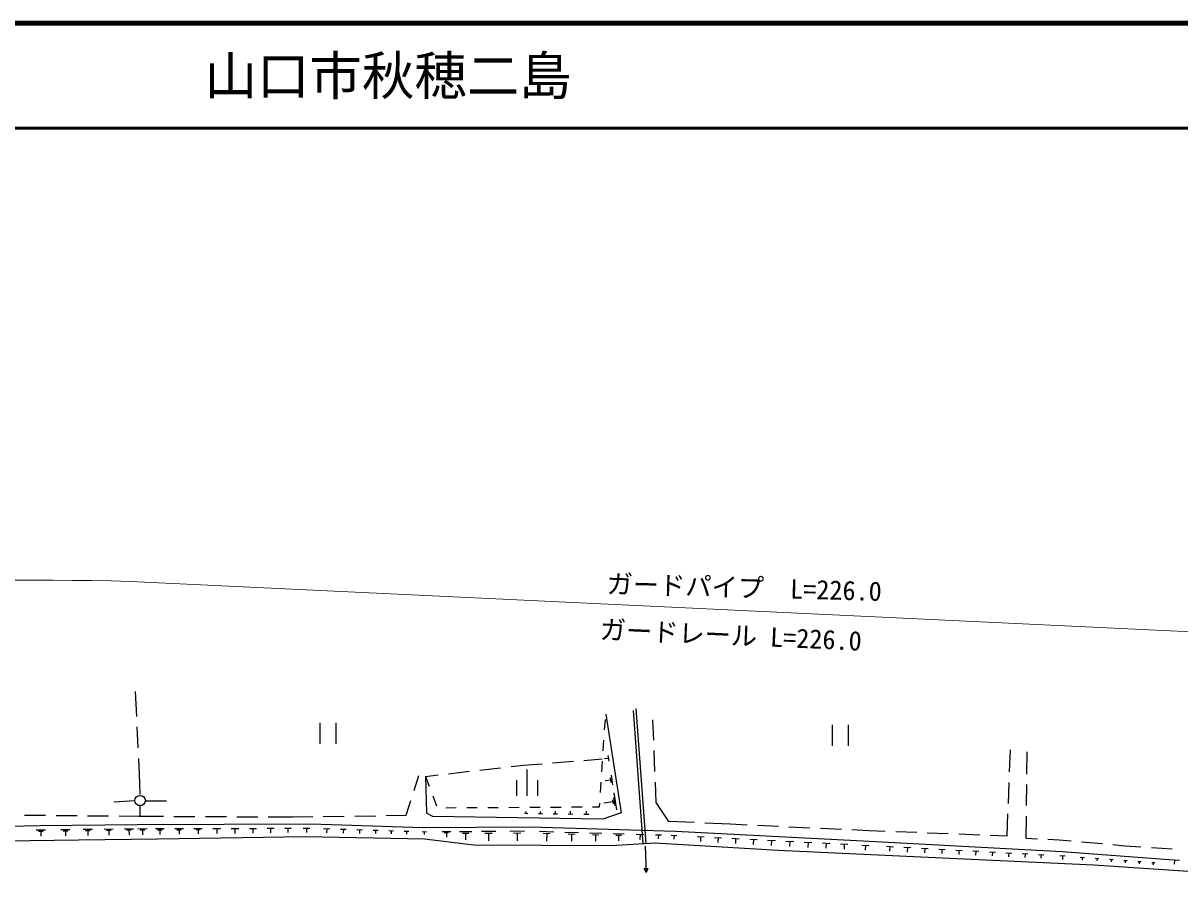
# Model space of a CAD drawing. Units: millimetres, scale not verified. Extents: x 40000 to 680000, y 20000 to 380000.
# Drawn here: x 387748 to 497962, y 297811 to 380000 of the extents above; entities that cross this region are included whole.
import ezdxf
from ezdxf.enums import TextEntityAlignment as Align

# ---------------------------------------------------------------- set-up
doc = ezdxf.new("R2010")
doc.units = ezdxf.units.MM
doc.header["$LTSCALE"] = 1000
for name, color, linetype, lineweight in [('M-BGD', 7, 'Continuous', 25), ('M-STR-HTXT', 7, 'Continuous', 13), ('M-TTL', 2, 'Continuous', 140), ('M-TTL-LINE', 7, 'Continuous', 50)]:
    doc.layers.add(name, color=color, linetype=linetype, lineweight=lineweight)
doc.layers.add('M-TTL-TXT', color=7, linetype='Continuous')
doc.styles.add('ＭＳ ゴシック', font='')
doc.styles.get('ＭＳ ゴシック').set_extended_font_data('MS Gothic')

msp = doc.modelspace()

# ---------------------------------------------------------------- linework, layer by layer
at = {"layer": 'M-BGD'}
for p, q in [((398577, 313952), (398469, 316318)), ((445870, 314530), (446780, 301839)), ((447109, 301859), (446167, 314708)), ((416032, 313343), (416032, 311343)), ((417532, 313343), (417532, 311343)), ((443156, 312677), (443223, 313674)), ((447829, 311698), (447753, 313633)), ((464845, 313153), (464845, 311153)), ((466345, 313153), (466345, 311153)), ((398713, 310955), (398622, 312953)), ((443022, 310681), (443089, 311679)), ((398867, 307591), (398759, 309956)), ((441174, 309769), (442923, 309908)), ((443511, 309960), (443147, 309903)), ((443468, 310233), (443553, 309687)), ((447947, 308700), (447869, 310699)), ((481796, 310781), (481711, 308668)), ((483388, 308456), (483412, 310591)), ((428272, 308495), (430259, 308722)), ((431253, 308836), (433240, 309062)), ((434233, 309176), (435437, 309313)), ((435437, 309313), (437187, 309452)), ((435746, 308888), (435746, 306388)), ((438184, 309531), (440177, 309690)), ((442887, 308686), (442954, 309683)), ((398883, 306519), (398867, 307591)), ((424997, 306897), (425442, 308309)), ((426074, 308244), (427278, 308382)), ((426074, 308244), (426169, 304751)), ((426074, 308244), (426430, 307310)), ((434746, 307888), (434746, 306388)), ((436746, 307888), (436746, 306388)), ((442753, 306690), (442820, 307688)), ((443711, 307883), (443219, 307806)), ((443674, 308114), (443747, 307652)), ((443761, 308363), (443906, 307441)), ((448062, 305767), (447986, 307701)), ((481670, 307669), (481589, 305670)), ((444028, 306663), (444282, 305045)), ((483353, 305456), (483376, 307456)), ((398393, 305907), (396396, 305798)), ((398914, 304447), (398898, 305519)), ((399392, 305927), (401392, 305902)), ((424253, 304531), (424697, 305943)), ((426786, 306375), (427142, 305441)), ((434011, 305292), (435011, 305298)), ((436011, 305304), (437011, 305310)), ((438011, 305316), (439010, 305322)), ((440010, 305328), (441010, 305335)), ((442010, 305341), (442662, 305345)), ((442662, 305345), (442685, 305693)), ((443939, 305820), (443076, 305685)), ((443907, 306022), (443971, 305618)), ((443984, 306242), (444111, 305432)), ((449263, 303949), (448062, 305767)), ((387886, 304560), (389886, 304540)), ((390886, 304529), (392886, 304509)), ((393886, 304498), (395886, 304478)), ((396886, 304467), (398778, 304448)), ((398778, 304448), (401109, 304436)), ((402109, 304431), (404109, 304422)), ((405109, 304417), (407109, 304407)), ((408109, 304402), (410109, 304393)), ((411109, 304388), (413440, 304376)), ((413440, 304376), (415347, 304404)), ((416347, 304418), (418347, 304446)), ((419347, 304461), (421347, 304489)), ((422347, 304504), (424253, 304531)), ((428011, 305255), (429011, 305261)), ((430011, 305267), (431011, 305273)), ((432011, 305279), (433011, 305285)), ((435843, 304685), (435521, 304690)), ((435682, 304687), (435685, 304902)), ((437229, 304665), (436864, 304670)), ((437046, 304667), (437050, 304910)), ((438659, 304644), (438251, 304650)), ((438455, 304647), (438459, 304919)), ((440136, 304622), (439682, 304629)), ((439909, 304625), (439913, 304928)), ((441660, 304600), (441159, 304607)), ((441409, 304603), (441414, 304937)), ((481549, 304671), (481463, 302558)), ((483317, 302321), (483342, 304456)), ((388994, 303146), (389887, 303157)), ((391328, 303173), (392211, 303184)), ((393471, 303198), (394347, 303208)), ((395468, 303221), (396341, 303231)), ((395688, 303107), (396124, 303112)), ((395906, 303110), (395911, 302644)), ((397394, 303243), (398267, 303254)), ((397614, 303130), (398050, 303135)), ((397832, 303132), (397837, 302667)), ((398677, 303254), (399550, 303264)), ((398897, 303140), (399333, 303145)), ((399115, 303143), (399121, 302677)), ((400354, 303263), (401191, 303265)), ((400564, 303152), (400982, 303153)), ((400773, 303152), (400774, 302706)), ((402207, 303268), (403012, 303270)), ((402408, 303161), (402811, 303162)), ((402610, 303162), (402611, 302732)), ((404028, 303273), (404801, 303275)), ((404221, 303170), (404608, 303172)), ((404415, 303171), (404416, 302758)), ((405817, 303278), (406560, 303280)), ((406188, 303279), (406190, 302784)), ((407575, 303283), (408288, 303285)), ((407932, 303284), (407933, 302809)), ((409303, 303288), (409987, 303290)), ((409645, 303289), (409646, 302833)), ((411001, 303293), (411656, 303295)), ((411329, 303294), (411330, 302858)), ((412670, 303298), (413296, 303300)), ((412983, 303299), (412984, 302881)), ((414429, 303303), (415055, 303305)), ((414742, 303304), (414743, 302886)), ((416381, 303268), (416966, 303249)), ((416674, 303259), (416661, 302869)), ((417982, 303218), (418534, 303200)), ((418258, 303209), (418246, 302841)), ((419550, 303169), (420071, 303152)), ((419810, 303160), (419799, 302813)), ((421086, 303120), (421576, 303105)), ((421331, 303113), (421321, 302786)), ((451686, 303835), (449263, 303949)), ((455109, 303675), (452685, 303789)), ((456721, 303600), (455109, 303675)), ((459717, 303460), (457719, 303553)), ((462714, 303320), (460716, 303413)), ((465711, 303180), (463713, 303273)), ((468322, 303057), (466710, 303133)), ((389219, 303030), (389665, 303035)), ((389442, 303032), (389448, 302556)), ((391551, 303058), (391992, 303063)), ((391771, 303061), (391777, 302590)), ((393692, 303084), (394130, 303089)), ((393911, 303086), (393916, 302619)), ((422591, 303073), (423051, 303059)), ((422821, 303066), (422811, 302759)), ((424065, 303027), (424496, 303014)), ((424281, 303020), (424272, 302733)), ((425753, 302986), (426183, 302973)), ((425968, 302979), (425959, 302692)), ((427666, 302985), (428493, 302991)), ((427873, 302876), (428287, 302879)), ((428080, 302878), (428083, 302437)), ((429310, 302997), (430503, 303005)), ((429609, 302840), (430206, 302844)), ((429908, 302842), (429912, 302206)), ((431408, 303011), (432778, 303021)), ((431752, 302831), (432437, 302836)), ((432094, 302833), (432099, 302102)), ((434114, 303030), (435531, 303040)), ((434469, 302843), (435178, 302848)), ((434823, 302846), (434829, 302090)), ((436952, 303017), (438329, 302974)), ((437291, 302822), (437979, 302801)), ((437635, 302812), (437612, 302077)), ((439376, 302942), (440659, 302902)), ((439691, 302761), (440333, 302741)), ((440012, 302751), (439991, 302066)), ((441704, 302870), (442896, 302833)), ((441997, 302702), (442593, 302683)), ((442295, 302692), (442275, 302056)), ((443973, 302800), (445011, 302767)), ((444229, 302653), (444747, 302637)), ((444488, 302645), (444471, 302092)), ((446155, 302732), (446904, 302709)), ((446530, 302721), (446514, 302221)), ((447997, 302675), (448560, 302658)), ((448279, 302666), (448267, 302291)), ((449483, 302629), (450046, 302612)), ((449764, 302620), (449753, 302245)), ((451967, 302510), (452628, 302476)), ((452297, 302493), (452275, 302052)), ((453616, 302425), (454297, 302390)), ((453957, 302407), (453933, 301954)), ((455285, 302339), (455986, 302303)), ((455636, 302321), (455612, 301854)), ((456975, 302252), (457696, 302215)), ((457336, 302234), (457311, 301753)), ((458685, 302164), (459427, 302126)), ((459056, 302145), (459030, 301650)), ((460425, 302074), (461168, 302036)), ((460797, 302055), (460771, 301560)), ((469896, 302998), (468322, 303057)), ((472894, 302884), (470895, 302960)), ((475892, 302770), (473893, 302846)), ((478890, 302656), (476891, 302732)), ((481463, 302558), (479889, 302618)), ((484386, 302272), (483317, 302321)), ((486454, 302178), (485385, 302227)), ((487599, 302074), (486454, 302178)), ((447023, 301590), (447105, 299091)), ((462173, 301985), (462904, 301947)), ((462538, 301966), (462513, 301478)), ((463909, 301895), (464628, 301858)), ((464269, 301877), (464244, 301397)), ((465633, 301806), (466341, 301770)), ((465987, 301788), (465963, 301316)), ((467659, 301702), (468367, 301666)), ((468013, 301684), (467988, 301212)), ((469997, 301578), (470669, 301542)), ((470333, 301560), (470309, 301112)), ((471676, 301488), (472331, 301453)), ((472004, 301470), (471980, 301034)), ((473338, 301399), (473976, 301364)), ((473657, 301382), (473634, 300956)), ((474983, 301310), (475605, 301277)), ((475294, 301294), (475272, 300880)), ((476612, 301223), (477216, 301191)), ((476914, 301207), (476892, 300804)), ((478223, 301136), (478809, 301105)), ((478516, 301121), (478495, 300730)), ((479816, 301051), (480384, 301020)), ((480100, 301036), (480080, 300657)), ((481392, 300966), (481943, 300937)), ((481667, 300952), (481648, 300584)), ((490587, 301802), (488595, 301984)), ((492728, 301608), (491583, 301712)), ((494250, 301505), (492728, 301608)), ((497243, 301303), (495247, 301438)), ((482950, 300883), (483484, 300854)), ((483217, 300868), (483198, 300512)), ((484491, 300800), (485009, 300772)), ((484750, 300786), (484731, 300441)), ((486530, 300691), (487047, 300663)), ((486788, 300677), (486770, 300332)), ((488452, 300552), (488867, 300521)), ((488659, 300537), (488639, 300260)), ((489889, 300445), (490253, 300418)), ((490071, 300432), (490053, 300189)), ((491258, 300344), (491607, 300318)), ((491433, 300331), (491415, 300098)), ((492612, 300243), (492947, 300218)), ((492779, 300231), (492763, 300007)), ((493951, 300144), (494272, 300120)), ((494112, 300132), (494096, 299918)), ((495276, 300045), (495583, 300022)), ((495429, 300034), (495414, 299830)), ((496946, 300322), (497943, 300248)), ((497445, 300285), (497415, 299886)), ((446905, 299460), (447280, 299472)), ((447105, 299091), (446905, 299460)), ((447280, 299472), (447105, 299091))]:
    msp.add_line(p, q, dxfattribs=at)
for points in [[(443256, 314161), (444729, 304774), (442971, 304180), (426787, 304418), (426169, 304751)], [(353810, 301917), (357671, 302202), (369684, 302855), (380206, 303384), (389355, 303551), (398611, 303658), (415199, 303705), (425822, 303372), (436088, 303444), (449919, 303016), (468384, 302065), (486754, 301079), (496946, 300322)], [(353584, 300162), (359756, 300818), (372328, 301792), (379101, 302006), (393015, 302208), (400572, 302303), (414629, 302505), (425976, 302303), (430682, 301709), (443788, 301649), (447923, 301911), (459698, 301210), (474634, 300509), (489760, 299808), (507310, 298631), (519086, 297811), (520630, 297811)]]:
    msp.add_lwpolyline(points, dxfattribs=at)
msp.add_circle((398892, 305934), 500, dxfattribs=at)
at = {"layer": 'M-STR-HTXT'}
msp.add_line((397963, 326821), (570556, 318620), dxfattribs=at)
msp.add_arc((388586, -58903), 385839, 88.60744, 97.34357, dxfattribs=at)
at = {"layer": 'M-TTL'}
msp.add_line((680000, 380000), (40000, 380000), dxfattribs=at)
at = {"layer": 'M-TTL-LINE'}
msp.add_line((40000, 370000), (680000, 370000), dxfattribs=at)

# ---------------------------------------------------------------- texts
at = {"layer": 'M-STR-HTXT', "style": 'ＭＳ ゴシック'}
for s, rotation, p in [('ガードパイプ  L=226.0', 358.374, (456412, 324770)), ('ガードレール L=226.0', 357.425, (455107, 320230))]:
    msp.add_text(s, height=1833, rotation=rotation, dxfattribs=at).set_placement(p, align=Align.BOTTOM_CENTER)
at = {"layer": 'M-TTL-TXT', "style": 'ＭＳ ゴシック'}
msp.add_text('山口市秋穂二島', height=3666, dxfattribs=at).set_placement((405024, 375000), align=Align.MIDDLE_LEFT)

doc.saveas('drawing.dxf')
